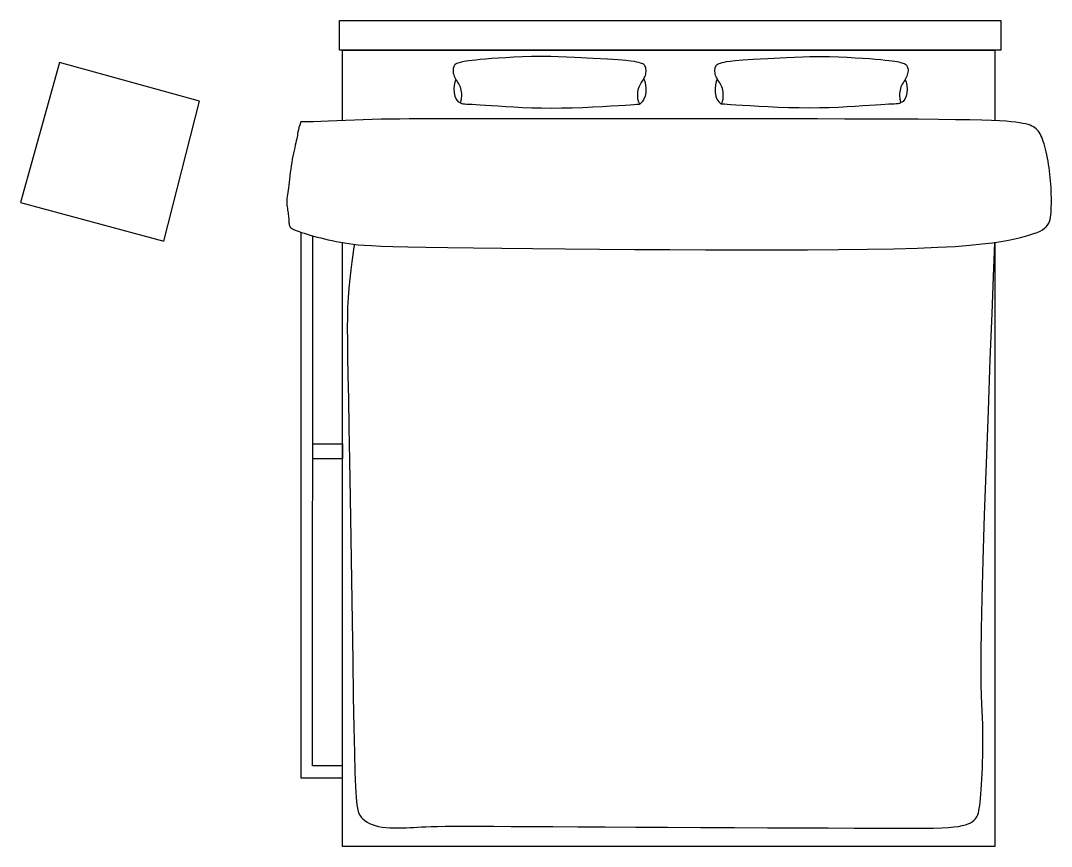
# Model space of a CAD drawing. Header units: centimetres. Extents: x 11261 to 11522, y -85 to 124.
import ezdxf

# ---------------------------------------------------------------- set-up
doc = ezdxf.new("R2010")
doc.units = ezdxf.units.CM

# ---------------------------------------------------------------- blocks, each defined once
blk = doc.blocks.new('A$C4A9C06C7')
at = {"color": 7}
for points in [[(-98.55, 147.91), (68.8, 147.91), (68.8, 140.38), (-98.55, 140.38)], [(-105.3, 40.76), (-97.8, 40.76), (-97.8, 36.99), (-105.3, 36.99)]]:
    blk.add_lwpolyline(points, close=True, dxfattribs=at)
for points in [[(-97.8, 122.68), (-97.8, 140.38), (67.28, 140.38), (67.28, 122.65)], [(-45.04, 138.85), (-47.54, 138.83), (-49.96, 138.78), (-52.27, 138.71), (-54.46, 138.62), (-56.5, 138.51), (-58.39, 138.4), (-60.1, 138.28), (-61.62, 138.16), (-62.93, 138.04), (-64.05, 137.93), (-65, 137.83), (-65.8, 137.72), (-66.47, 137.63), (-67.03, 137.53), (-67.5, 137.43), (-67.9, 137.34), (-68.26, 137.25), (-68.57, 137.15), (-68.83, 137.04), (-69.06, 136.92), (-69.26, 136.79), (-69.42, 136.63), (-69.55, 136.45), (-69.66, 136.25), (-69.74, 136.01), (-69.8, 135.74), (-69.83, 135.45), (-69.83, 135.15), (-69.81, 134.83), (-69.75, 134.5), (-69.66, 134.17), (-69.53, 133.84), (-69.38, 133.51), (-69.19, 133.19), (-68.99, 132.86), (-68.78, 132.53), (-68.57, 132.19), (-68.37, 131.84), (-68.19, 131.48), (-68.03, 131.1), (-67.9, 130.7), (-67.81, 130.28), (-67.75, 129.87), (-67.71, 129.46), (-67.7, 129.06), (-67.71, 128.68), (-67.74, 128.34), (-67.78, 128.03), (-67.83, 127.77), (-67.88, 127.55), (-67.92, 127.37), (-67.93, 127.23), (-67.91, 127.11), (-67.85, 127.02), (-67.72, 126.95), (-67.53, 126.9), (-67.25, 126.86), (-66.87, 126.82), (-66.38, 126.79), (-65.75, 126.76), (-64.98, 126.72), (-64.05, 126.67), (-62.93, 126.61), (-61.62, 126.52), (-60.11, 126.42), (-58.39, 126.3), (-56.5, 126.17), (-54.44, 126.05), (-52.24, 125.94), (-49.91, 125.85), (-47.46, 125.79), (-44.91, 125.77), (-42.29, 125.79), (-39.64, 125.85), (-37.02, 125.94), (-34.48, 126.05), (-32.09, 126.17), (-29.89, 126.3), (-27.95, 126.42), (-26.31, 126.52), (-25.03, 126.61), (-24.06, 126.67), (-23.38, 126.72), (-22.92, 126.76), (-22.66, 126.79), (-22.53, 126.82), (-22.51, 126.86), (-22.54, 126.9), (-22.6, 126.95), (-22.66, 127.02), (-22.72, 127.11), (-22.79, 127.23), (-22.86, 127.38), (-22.93, 127.56), (-22.99, 127.78), (-23.03, 128.05), (-23.07, 128.36), (-23.09, 128.71), (-23.09, 129.09), (-23.07, 129.49), (-23.03, 129.9), (-22.96, 130.32), (-22.87, 130.72), (-22.74, 131.11), (-22.59, 131.48), (-22.41, 131.82), (-22.21, 132.15), (-22, 132.47), (-21.8, 132.78), (-21.61, 133.08), (-21.43, 133.39), (-21.28, 133.71), (-21.16, 134.04), (-21.07, 134.38), (-21.01, 134.72), (-20.99, 135.05), (-20.99, 135.37), (-21.02, 135.68), (-21.08, 135.96), (-21.16, 136.21), (-21.27, 136.43), (-21.41, 136.62), (-21.59, 136.78), (-21.81, 136.92), (-22.09, 137.05), (-22.43, 137.17), (-22.84, 137.29), (-23.33, 137.4), (-23.94, 137.52), (-24.8, 137.65), (-26.1, 137.8), (-28.01, 137.96), (-30.7, 138.14), (-34.35, 138.35), (-39.13, 138.58), (-45.21, 138.85)], [(20.49, 138.85), (23, 138.83), (25.41, 138.78), (27.72, 138.71), (29.91, 138.62), (31.96, 138.51), (33.85, 138.4), (35.56, 138.28), (37.08, 138.16), (38.39, 138.04), (39.51, 137.93), (40.46, 137.83), (41.26, 137.72), (41.92, 137.63), (42.48, 137.53), (42.96, 137.43), (43.36, 137.34), (43.71, 137.25), (44.02, 137.15), (44.29, 137.04), (44.52, 136.92), (44.71, 136.79), (44.88, 136.63), (45.01, 136.45), (45.12, 136.25), (45.2, 136.01), (45.26, 135.74), (45.29, 135.45), (45.29, 135.15), (45.26, 134.83), (45.2, 134.5), (45.11, 134.17), (44.99, 133.84), (44.83, 133.51), (44.65, 133.19), (44.45, 132.86), (44.24, 132.53), (44.03, 132.19), (43.83, 131.84), (43.64, 131.48), (43.48, 131.1), (43.36, 130.7), (43.27, 130.28), (43.21, 129.87), (43.17, 129.46), (43.16, 129.06), (43.17, 128.68), (43.19, 128.34), (43.23, 128.03), (43.28, 127.77), (43.34, 127.55), (43.37, 127.37), (43.39, 127.23), (43.37, 127.11), (43.3, 127.02), (43.18, 126.95), (42.98, 126.9), (42.7, 126.86), (42.32, 126.82), (41.83, 126.79), (41.21, 126.76), (40.44, 126.72), (39.5, 126.67), (38.39, 126.61), (37.08, 126.52), (35.56, 126.42), (33.85, 126.3), (31.96, 126.17), (29.9, 126.05), (27.7, 125.94), (25.36, 125.85), (22.91, 125.79), (20.37, 125.77), (17.74, 125.79), (15.09, 125.85), (12.47, 125.94), (9.94, 126.05), (7.54, 126.17), (5.35, 126.3), (3.4, 126.42), (1.77, 126.52), (0.48, 126.61), (-0.48, 126.67), (-1.17, 126.72), (-1.62, 126.76), (-1.89, 126.79), (-2.01, 126.82), (-2.03, 126.86), (-2, 126.9), (-1.95, 126.95), (-1.89, 127.02), (-1.82, 127.11), (-1.75, 127.23), (-1.68, 127.38), (-1.62, 127.56), (-1.56, 127.78), (-1.51, 128.05), (-1.48, 128.36), (-1.46, 128.71), (-1.45, 129.09), (-1.47, 129.49), (-1.51, 129.9), (-1.58, 130.32), (-1.68, 130.72), (-1.8, 131.11), (-1.96, 131.48), (-2.14, 131.82), (-2.34, 132.15), (-2.54, 132.47), (-2.74, 132.78), (-2.94, 133.08), (-3.12, 133.39), (-3.27, 133.71), (-3.39, 134.04), (-3.47, 134.38), (-3.53, 134.72), (-3.55, 135.05), (-3.55, 135.37), (-3.52, 135.68), (-3.46, 135.96), (-3.38, 136.21), (-3.27, 136.43), (-3.13, 136.62), (-2.96, 136.78), (-2.73, 136.92), (-2.45, 137.05), (-2.11, 137.17), (-1.7, 137.29), (-1.21, 137.4), (-0.61, 137.52), (0.26, 137.65), (1.56, 137.8), (3.46, 137.96), (6.15, 138.14), (9.8, 138.35), (14.58, 138.58), (20.67, 138.85)], [(-179.23, 101.88), (-143.03, 92.08), (-133.99, 127.53), (-169.41, 137.34), (-179.23, 101.88)], [(-69.09, 133.02), (-69.34, 132.31), (-69.51, 131.47), (-69.58, 130.56), (-69.54, 129.63), (-69.37, 128.77), (-69.05, 128.01), (-68.57, 127.44), (-67.91, 127.11)], [(-21.56, 133.16), (-21.31, 132.45), (-21.14, 131.61), (-21.06, 130.68), (-21.08, 129.73), (-21.23, 128.81), (-21.51, 127.99), (-21.93, 127.32), (-22.51, 126.86)], [(-2.98, 133.16), (-3.24, 132.45), (-3.41, 131.61), (-3.49, 130.68), (-3.46, 129.73), (-3.31, 128.81), (-3.04, 127.99), (-2.61, 127.32), (-2.03, 126.86)], [(44.55, 133.02), (44.8, 132.31), (44.97, 131.47), (45.04, 130.56), (45, 129.63), (44.82, 128.77), (44.5, 128.01), (44.03, 127.44), (43.37, 127.11)], [(-108.37, 122.25), (-108.61, 121.47), (-108.8, 120.81), (-108.95, 120.24), (-109.06, 119.74), (-109.14, 119.29), (-109.21, 118.86), (-109.28, 118.44), (-109.37, 117.98), (-109.47, 117.49), (-109.6, 116.95), (-109.74, 116.36), (-109.89, 115.73), (-110.04, 115.06), (-110.2, 114.35), (-110.35, 113.61), (-110.5, 112.82), (-110.63, 112), (-110.76, 111.16), (-110.88, 110.31), (-110.99, 109.46), (-111.09, 108.62), (-111.19, 107.8), (-111.28, 107.02), (-111.38, 106.29), (-111.47, 105.61), (-111.56, 104.98), (-111.65, 104.4), (-111.72, 103.86), (-111.79, 103.36), (-111.84, 102.89), (-111.87, 102.44), (-111.88, 102), (-111.87, 101.59), (-111.84, 101.18), (-111.79, 100.78), (-111.74, 100.39), (-111.68, 100), (-111.61, 99.62), (-111.56, 99.24), (-111.5, 98.86), (-111.46, 98.49), (-111.43, 98.12), (-111.4, 97.75), (-111.38, 97.4), (-111.35, 97.07), (-111.33, 96.76), (-111.29, 96.48), (-111.25, 96.23), (-111.2, 96.01), (-111.12, 95.82), (-111.02, 95.65), (-110.88, 95.49), (-110.69, 95.35), (-110.44, 95.2), (-110.13, 95.05), (-109.75, 94.89), (-109.28, 94.71), (-108.74, 94.51), (-108.13, 94.3), (-107.45, 94.07), (-106.72, 93.84), (-105.93, 93.6), (-105.1, 93.37), (-104.22, 93.13), (-103.31, 92.89), (-102.36, 92.66), (-101.38, 92.44), (-100.38, 92.23), (-99.36, 92.02), (-98.31, 91.83), (-97.25, 91.65), (-96.17, 91.48), (-95.06, 91.33), (-93.81, 91.19), (-92.31, 91.07), (-90.43, 90.95), (-88.04, 90.85), (-85.04, 90.75), (-81.29, 90.65), (-76.67, 90.56), (-71.1, 90.46), (-64.66, 90.37), (-57.49, 90.28), (-49.7, 90.2), (-41.43, 90.12), (-32.79, 90.05), (-23.92, 89.98), (-14.93, 89.93), (-5.96, 89.89), (2.89, 89.87), (11.52, 89.86), (19.83, 89.88), (27.7, 89.94), (35.04, 90.02), (41.74, 90.14), (47.7, 90.31), (52.84, 90.52), (57.23, 90.77), (60.93, 91.06), (64.05, 91.37), (66.66, 91.69), (68.85, 92.03), (70.71, 92.37), (72.31, 92.71), (73.74, 93.03), (75.01, 93.35), (76.13, 93.67), (77.11, 93.98), (77.97, 94.3), (78.7, 94.64), (79.33, 94.98), (79.84, 95.35), (80.27, 95.74), (80.61, 96.15), (80.88, 96.6), (81.08, 97.07), (81.24, 97.59), (81.34, 98.14), (81.42, 98.73), (81.48, 99.37), (81.52, 100.05), (81.55, 100.78), (81.56, 101.54), (81.57, 102.33), (81.56, 103.14), (81.55, 103.97), (81.52, 104.81), (81.48, 105.66), (81.42, 106.51), (81.36, 107.35), (81.28, 108.2), (81.19, 109.04), (81.09, 109.87), (80.98, 110.7), (80.86, 111.51), (80.72, 112.32), (80.58, 113.11), (80.42, 113.89), (80.25, 114.65), (80.08, 115.38), (79.9, 116.07), (79.71, 116.73), (79.52, 117.34), (79.32, 117.9), (79.12, 118.41), (78.92, 118.86), (78.71, 119.27), (78.48, 119.64), (78.24, 119.97), (77.98, 120.27), (77.69, 120.54), (77.38, 120.79), (77.03, 121.01), (76.64, 121.22), (76.18, 121.41), (75.66, 121.59), (75.05, 121.75), (74.33, 121.9), (73.5, 122.04), (72.54, 122.17), (71.43, 122.29), (70.1, 122.41), (68.46, 122.51), (66.44, 122.61), (63.96, 122.69), (60.94, 122.77), (57.31, 122.83), (52.97, 122.88), (47.89, 122.92), (42.16, 122.96), (35.92, 122.98), (29.27, 122.99), (22.36, 123), (15.32, 123.01), (8.27, 123.01), (1.33, 123.01), (-5.38, 123.01), (-11.83, 123.01), (-18.01, 123.01), (-23.92, 123.01), (-29.55, 123.01), (-34.89, 123.01), (-39.93, 123.01), (-44.65, 123.01), (-49.07, 123.01), (-53.19, 123.01), (-57.04, 123.01), (-60.64, 123.01), (-64.02, 123.01), (-67.2, 123.01), (-70.2, 123.01), (-73.05, 123.01), (-75.77, 123.01), (-78.37, 123.01), (-80.88, 123), (-83.31, 122.98), (-85.67, 122.96), (-87.98, 122.93), (-90.26, 122.88), (-92.53, 122.82), (-94.79, 122.74), (-97.02, 122.65), (-99.2, 122.56), (-101.3, 122.47), (-103.29, 122.38), (-105.15, 122.32), (-106.85, 122.27), (-108.37, 122.25)], [(-108.37, 94.38), (-108.37, -43.75), (-97.8, -43.75)], [(-97.8, -40.74), (-105.35, -40.74), (-105.3, 93.42)], [(67.28, 91.79), (67.28, -61.09), (-97.8, -61.09), (-97.8, 91.74)], [(-94.79, 91.3), (-94.84, 90.94), (-94.98, 90.02), (-95.18, 88.63), (-95.42, 86.86), (-95.68, 84.79), (-95.93, 82.53), (-96.17, 80.15), (-96.36, 77.76), (-96.49, 75.4), (-96.56, 72.92), (-96.58, 70.14), (-96.56, 66.86), (-96.5, 62.9), (-96.4, 58.07), (-96.29, 52.18), (-96.15, 45.04), (-96.01, 36.56), (-95.85, 27.02), (-95.69, 16.8), (-95.53, 6.29), (-95.37, -4.13), (-95.21, -14.08), (-95.05, -23.18), (-94.91, -31.04), (-94.77, -37.39), (-94.64, -42.32), (-94.5, -46.03), (-94.34, -48.71), (-94.16, -50.58), (-93.95, -51.81), (-93.7, -52.61), (-93.4, -53.18), (-93.04, -53.68), (-92.62, -54.15), (-92.14, -54.57), (-91.59, -54.95), (-90.97, -55.3), (-90.28, -55.59), (-89.52, -55.84), (-88.68, -56.04), (-87.77, -56.2), (-86.8, -56.31), (-85.78, -56.38), (-84.74, -56.41), (-83.69, -56.42), (-82.65, -56.41), (-81.64, -56.38), (-80.67, -56.33), (-79.74, -56.28), (-78.82, -56.23), (-77.82, -56.18), (-76.68, -56.12), (-75.34, -56.07), (-73.74, -56.03), (-71.8, -56), (-69.46, -55.98), (-66.65, -55.98), (-63.35, -55.98), (-59.52, -56), (-55.13, -56.03), (-50.15, -56.06), (-44.54, -56.1), (-38.27, -56.14), (-31.31, -56.19), (-23.68, -56.23), (-15.54, -56.27), (-7.12, -56.31), (1.37, -56.35), (9.72, -56.38), (17.7, -56.41), (25.09, -56.44), (31.69, -56.47), (37.32, -56.49), (42.04, -56.5), (45.95, -56.5), (49.14, -56.49), (51.73, -56.45), (53.81, -56.39), (55.5, -56.31), (56.88, -56.19), (58.04, -56.03), (59.03, -55.84), (59.86, -55.63), (60.55, -55.38), (61.12, -55.11), (61.58, -54.82), (61.96, -54.51), (62.27, -54.19), (62.53, -53.85), (62.75, -53.49), (62.93, -53.08), (63.09, -52.62), (63.22, -52.09), (63.33, -51.47), (63.43, -50.75), (63.53, -49.92), (63.62, -48.96), (63.71, -47.89), (63.8, -46.71), (63.89, -45.44), (63.97, -44.09), (64.04, -42.68), (64.1, -41.23), (64.15, -39.73), (64.2, -38.21), (64.22, -36.66), (64.24, -35.09), (64.24, -33.49), (64.22, -31.86), (64.19, -30.2), (64.14, -28.52), (64.08, -26.8), (63.99, -25.01), (63.91, -22.92), (63.84, -20.25), (63.8, -16.73), (63.81, -12.1), (63.89, -6.08), (64.05, 1.6), (64.31, 11.22), (64.68, 22.85), (65.13, 35.79), (65.62, 49.18), (66.11, 62.12), (66.56, 73.74), (66.93, 83.14), (67.19, 89.46), (67.28, 91.79)]]:
    blk.add_lwpolyline(points, dxfattribs=at)

msp = doc.modelspace()

# ---------------------------------------------------------------- block references
at = {"color": 7}
msp.add_blockref('A$C4A9C06C7', (11440.42, -23.8), dxfattribs=at)

doc.saveas('drawing.dxf')
